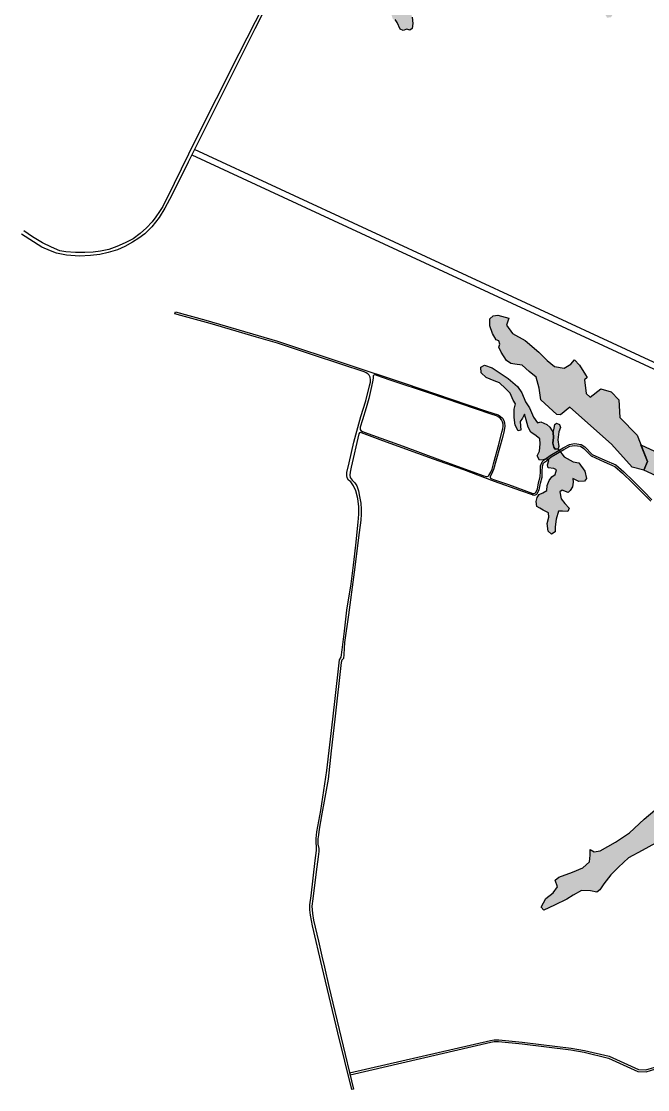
# Model space of a CAD drawing. Header units: millimetres. Extents: x 2240546 to 2245671, y 376439 to 383894.
# Drawn here: x 2240546 to 2242618, y 377502 to 381036 of the extents above; entities that cross this region are included whole.
import ezdxf

# ---------------------------------------------------------------- set-up
doc = ezdxf.new("R2010")
doc.units = ezdxf.units.MM
doc.layers.add('благоустройство_внутридворовые_дороги', color=7, linetype='Continuous', true_color=0x000000)
doc.layers.add('благоустройство_зеленые насаждения', color=7, linetype='Continuous', true_color=0x000000)
doc.layers.add('благоустройство_штриховка_зеленые насаждения', color=90, linetype='Continuous', transparency=0.5)

msp = doc.modelspace()

# ---------------------------------------------------------------- hatches: boundary and pattern name
at = {"layer": 'благоустройство_штриховка_зеленые насаждения'}
h = msp.add_hatch(color=256, dxfattribs=at)
h.dxf.hatch_style = 1
h.paths.add_polyline_path([(2241512.5, 381349.2), (2241541.3, 381339.8), (2241566.4, 381339.7), (2241579, 381350.2), (2241587.7, 381371.5), (2241595.6, 381390.9), (2241597.1, 381408.3), (2241598.2, 381420.5), (2241603.6, 381427.5), (2241610.4, 381429.6), (2241621, 381435.3), (2241631.5, 381441.6), (2241643, 381449.7), (2241656.7, 381452.7), (2241669.1, 381445.3), (2241672, 381453.6), (2241667.6, 381462.1), (2241667.4, 381471.1), (2241677.2, 381482.1), (2241684.2, 381495.9), (2241691.1, 381508.9), (2241699, 381513.3), (2241705.9, 381520.5), (2241711.8, 381524), (2241720.1, 381520.7), (2241718.8, 381510), (2241711.6, 381478.5), (2241700.5, 381437.8), (2241696.4, 381422.7), (2241689.2, 381408.2), (2241685.7, 381395.8), (2241687.7, 381384.2), (2241694.2, 381376.4), (2241711.4, 381374.7), (2241728.1, 381374.9), (2241746.9, 381383.4), (2241754.3, 381393.6), (2241760.3, 381409.5), (2241768.8, 381424.7), (2241782.5, 381437.1), (2241798.7, 381446.5), (2241816.6, 381458.7), (2241832.5, 381463.4), (2241850.1, 381465.7), (2241858.2, 381470.2), (2241857.3, 381480), (2241850.8, 381490.9), (2241844.1, 381500), (2241845.6, 381512.4), (2241843.8, 381521.4), (2241836.4, 381532.5), (2241825.3, 381552.7), (2241821.2, 381560.1), (2241822.3, 381571.5), (2241827.1, 381580), (2241831.5, 381587.4), (2241838.5, 381589.8), (2241845.7, 381585.4), (2241850.1, 381587.4), (2241858.6, 381586.1), (2241870.1, 381576.5), (2241874.9, 381562.5), (2241882.4, 381546.4), (2241886.3, 381529.3), (2241887, 381512.8), (2241886.5, 381503.6), (2241892, 381492.7), (2241907.7, 381487), (2241921.2, 381478.5), (2241931.1, 381468.7), (2241939.7, 381457.4), (2241954.1, 381458.7), (2241974.2, 381453.3), (2241986.6, 381447.8), (2242003.5, 381447.8), (2242015.9, 381452.6), (2242029.7, 381453.5), (2242040.1, 381447.4), (2242051.3, 381447.4), (2242060.7, 381443.7), (2242070.1, 381437.1), (2242087.2, 381431.7), (2242109.2, 381439.8), (2242114.5, 381453.1), (2242129.3, 381468.6), (2242144.2, 381477.7), (2242157.6, 381485.6), (2242162.6, 381494.4), (2242165.7, 381507.2), (2242169.4, 381517.9), (2242177, 381527.1), (2242186.4, 381526.5), (2242197.6, 381517.3), (2242206.9, 381505.7), (2242205.4, 381485.9), (2242199.7, 381459.9), (2242200, 381441.3), (2242199.1, 381430.8), (2242207, 381420.5), (2242219.4, 381418.3), (2242231.2, 381426.8), (2242235.8, 381435.3), (2242247.1, 381439.5), (2242254.4, 381429.2), (2242263.5, 381422.5), (2242274.9, 381417.9), (2242281.4, 381408.3), (2242279.2, 381399.8), (2242266.6, 381394.5), (2242245.8, 381386.1), (2242236.9, 381367.1), (2242248.6, 381336.4), (2242292.2, 381302.9), (2242330.1, 381297.3), (2242353.2, 381279.3), (2242378.3, 381274.9), (2242408.5, 381260.9), (2242428, 381241.4), (2242442, 381218.5), (2242466, 381211.8), (2242480, 381190), (2242491.1, 381166), (2242510.1, 381136.4), (2242527, 381115), (2242548.8, 381106.6), (2242568.9, 381090.4), (2242573.9, 381077), (2242563.8, 381065.3), (2242547.6, 381068.1), (2242531.4, 381079.3), (2242520.3, 381084.3), (2242510.8, 381079.3), (2242506.9, 381065.9), (2242495.7, 381049.1), (2242482.9, 381048.6), (2242475, 381063.1), (2242473.4, 381077.6), (2242481.2, 381099.9), (2242481.2, 381114.4), (2242469.5, 381132.9), (2242461.1, 381153), (2242451.6, 381165.2), (2242432, 381183.1), (2242414.2, 381200.4), (2242397.4, 381212.1), (2242376.2, 381216.6), (2242355.5, 381225), (2242340.5, 381228.9), (2242312.5, 381230), (2242297.5, 381236.7), (2242284.1, 381246.2), (2242270.1, 381260.1), (2242257.8, 381275.2), (2242238.3, 381292), (2242221.5, 381304.8), (2242208.5, 381310), (2242185, 381313.3), (2242157.7, 381322.3), (2242134.2, 381327.8), (2242116.4, 381331.7), (2242101.8, 381325.6), (2242097.4, 381315.6), (2242094, 381302.2), (2242100.7, 381282.1), (2242108.5, 381268.1), (2242113.6, 381243), (2242119.1, 381226.2), (2242133.1, 381208.9), (2242138.7, 381191.1), (2242120.8, 381186), (2242101.8, 381192.7), (2242086.2, 381215.6), (2242061.6, 381240.7), (2242041, 381260.3), (2242026.4, 381264.2), (2242013.4, 381265.3), (2241976, 381277.6), (2241957, 381303.9), (2241943.6, 381320.6), (2241912.3, 381332.9), (2241893.9, 381342.4), (2241869.9, 381353.6), (2241854.2, 381354.7), (2241840.3, 381346.3), (2241835.3, 381322.3), (2241823.5, 381299.4), (2241810.1, 381288.2), (2241792.8, 381279.3), (2241783.8, 381260.8), (2241776, 381239.6), (2241768.7, 381228.9), (2241768.2, 381214.4), (2241773.8, 381203.3), (2241769.9, 381189.3), (2241768.2, 381172.6), (2241775.4, 381158.6), (2241790.5, 381142.4), (2241800.6, 381127.3), (2241805, 381107.8), (2241811.7, 381088.8), (2241821.2, 381078.8), (2241833.5, 381070.4), (2241838, 381050.3), (2241841.3, 381028.5), (2241839.1, 381012.3), (2241831.3, 381007.3), (2241821.2, 381010.7), (2241808.4, 381006.2), (2241798.9, 381010.7), (2241789.4, 381031.9), (2241782.7, 381042.5), (2241774.9, 381043), (2241771, 381054.8), (2241764.8, 381072.1), (2241758.1, 381082.1), (2241749.8, 381100), (2241745.3, 381105.6), (2241729.6, 381124.5), (2241718.4, 381138.5), (2241712.3, 381149.1), (2241713.4, 381160.8), (2241707.8, 381170.9), (2241697.2, 381175.9), (2241686, 381190.4), (2241674.3, 381204.4), (2241663.7, 381211.6), (2241655.7, 381216.7), (2241637.8, 381216.7), (2241613.2, 381213.3), (2241600.4, 381204.4), (2241584.2, 381203.3), (2241564.1, 381199.4), (2241545.7, 381207.7), (2241528.9, 381219.5), (2241506, 381224.5), (2241494.3, 381231.8), (2241478.7, 381238.5), (2241461.3, 381240.1), (2241459.6, 381269.2), (2241475.3, 381287.6), (2241487, 381305), (2241496.5, 381330.1), (2241503.8, 381340.7)])
h = msp.add_hatch(color=256, dxfattribs=at)
h.dxf.hatch_style = 1
h.paths.add_polyline_path([(2242122, 380064), (2242158.1, 380053.9), (2242151.1, 380031), (2242170.9, 380003.4), (2242212.6, 379980.1), (2242257.8, 379941.9), (2242285.4, 379913.6), (2242309.5, 379893.8), (2242341.3, 379888.2), (2242363.9, 379901.6), (2242375.9, 379916.4), (2242392.2, 379898.8), (2242412, 379866.2), (2242417, 379857.4), (2242409.2, 379850.3), (2242414.6, 379805.1), (2242427.5, 379792.2), (2242462.9, 379820.2), (2242497.3, 379810.5), (2242522, 379783.7), (2242525.2, 379725.6), (2242583.3, 379666.5), (2242616.6, 379579.5), (2242604.8, 379551.6), (2242566.1, 379561.2), (2242498.4, 379637.5), (2242359.8, 379760), (2242329.4, 379734.3), (2242316.9, 379735.7), (2242263.9, 379783.7), (2242258.6, 379822.9), (2242248.7, 379859.2), (2242226, 379877.9), (2242202, 379898.8), (2242178.3, 379902), (2242165.4, 379903.7), (2242150.7, 379914), (2242133.3, 379941.1), (2242125.7, 379958.5), (2242128.8, 379968.3), (2242125.7, 379979), (2242116.8, 379982.1), (2242104.4, 380003.4), (2242095.5, 380028.8), (2242095.5, 380052), (2242106.1, 380061.8)])
h = msp.add_hatch(color=256, dxfattribs=at)
h.dxf.hatch_style = 1
h.paths.add_polyline_path([(2242315.6, 379706.8), (2242326.2, 379701.7), (2242328.8, 379691.8), (2242324.1, 379677.9), (2242320.5, 379651), (2242323.9, 379629.8), (2242321.6, 379621.2), (2242312, 379620.4), (2242306.8, 379626.7), (2242304.2, 379640.4), (2242306.3, 379659.2), (2242304.5, 379675.5), (2242307.8, 379689.8), (2242310.9, 379702.2)], flags=17)
h.paths.add_polyline_path([(2242323, 379619.6), (2242341.7, 379595.6), (2242371, 379578.3), (2242390.3, 379575.7), (2242410.3, 379547.7), (2242415.6, 379523.1), (2242409, 379514.4), (2242389.7, 379513.1), (2242370.3, 379523.1), (2242371.7, 379511.1), (2242369, 379496.4), (2242361.7, 379483.8), (2242355, 379477.8), (2242335, 379485.1), (2242327, 379479.8), (2242331.7, 379456.5), (2242343.7, 379440.5), (2242358.3, 379425.8), (2242353, 379414.5), (2242336.4, 379415.8), (2242323, 379415.8), (2242314.4, 379388.5), (2242311.1, 379363.2), (2242311.1, 379346.6), (2242299.1, 379339.9), (2242288.4, 379349.2), (2242285.1, 379374.6), (2242291.1, 379395.2), (2242289.7, 379409.8), (2242272.4, 379418.5), (2242261.1, 379425.2), (2242251.1, 379431.2), (2242249.1, 379447.8), (2242251.8, 379460.5), (2242258.4, 379471.1), (2242270.4, 379475.8), (2242284.4, 379484.4), (2242285.7, 379500.4), (2242291.7, 379517.1), (2242300.4, 379529.1), (2242311.7, 379536.4), (2242315.7, 379552.4), (2242307.1, 379556.4), (2242288.4, 379558.4), (2242286.4, 379568.3), (2242290.4, 379583), (2242283.1, 379588.3), (2242272.4, 379585), (2242259.8, 379583.7), (2242252.4, 379598.3), (2242259.8, 379613.6), (2242261.8, 379638.3), (2242261.1, 379654.9), (2242248.4, 379664.9), (2242231.1, 379676.9), (2242221.8, 379693.5), (2242215.8, 379717.5), (2242209.8, 379736.3), (2242203.1, 379723.7), (2242195.8, 379711.7), (2242197.8, 379683.7), (2242189.1, 379681.1), (2242179.1, 379700.4), (2242175.8, 379725.7), (2242176.5, 379753), (2242180.5, 379770.3), (2242172.5, 379783), (2242163.1, 379806.3), (2242147.2, 379820.9), (2242127.8, 379839.6), (2242109.9, 379846.9), (2242083.9, 379858.2), (2242066.6, 379873.5), (2242065.2, 379891.5), (2242077.9, 379898.8), (2242103.2, 379890.2), (2242136.5, 379867.5), (2242155.8, 379854.2), (2242187.1, 379827.6), (2242201.1, 379806.9), (2242213.1, 379777.6), (2242227.1, 379757), (2242239.7, 379727), (2242253.1, 379707.7), (2242264.4, 379711), (2242284.4, 379701.7), (2242293.7, 379693.7), (2242304.5, 379675.5), (2242306.3, 379659.2), (2242304.2, 379640.4), (2242306.8, 379626.7), (2242312, 379620.4), (2242321.6, 379621.2)])
h = msp.add_hatch(color=256, dxfattribs=at)
h.dxf.hatch_style = 1
h.paths.add_polyline_path([(2242595.2, 379635.4), (2242843.2, 379520.6), (2242836.6, 379507.5), (2242809.5, 379466), (2242803.8, 379459.4), (2242604.8, 379551.6), (2242616.6, 379579.5)])
h.paths.add_polyline_path([(2242848.6, 379518), (2242858.3, 379513.6), (2242839.5, 379470.7), (2242825.2, 379449.5), (2242809.5, 379456.8), (2242814.3, 379462.4), (2242841.8, 379504.5)])
h = msp.add_hatch(color=256, dxfattribs=at)
h.dxf.hatch_style = 1
h.paths.add_polyline_path([(2242887.2, 378771.1), (2242898.6, 378749.6), (2242900.3, 378723.5), (2242912.3, 378699.1), (2242901.2, 378677.9), (2242890.7, 378656.4), (2242880.8, 378634.6), (2242871.4, 378612.6), (2242862.6, 378590.3), (2242854.4, 378567.9), (2242846.8, 378545.2), (2242854.3, 378521.9), (2242860.8, 378487.3), (2242862.3, 378437.8), (2242909.5, 378428.4), (2242906.1, 378410.9), (2242902.2, 378387.2), (2242899.1, 378363.4), (2242896.7, 378339.5), (2242873.1, 378323.2), (2242868.4, 378285.5), (2242865.5, 378261.2), (2242858.8, 378257.4), (2242856.7, 378250.2), (2242860.9, 378237.4), (2242869.8, 378212.4), (2242877.8, 378193.2), (2242877.8, 378175.3), (2242879.9, 378136.4), (2242878.3, 378111.7), (2242881.5, 378088.7), (2242896.2, 378074.8), (2242902.6, 378059.9), (2242910.1, 378043.6), (2242929.6, 378014.9), (2242932.5, 377998.4), (2242926.7, 377988.2), (2242925.3, 377976), (2242942.1, 377965.3), (2242947.7, 377951.1), (2242953.6, 377936.7), (2242950.4, 377927.7), (2242958.4, 377909.2), (2242960.9, 377894.4), (2242963.8, 377868.8), (2242956.3, 377850.3), (2242948, 377831.1), (2242941.4, 377819.6), (2242933.1, 377814.3), (2242930.7, 377803.1), (2242929.1, 377794.5), (2242920, 377791.1), (2242911.7, 377795.6), (2242910.4, 377806.6), (2242910.9, 377824.4), (2242917.9, 377845.5), (2242927.5, 377863.9), (2242931.8, 377873), (2242932, 377892.5), (2242925.4, 377926.4), (2242904.9, 377949.7), (2242882.3, 377988.1), (2242865.1, 378042.2), (2242850.1, 378092.2), (2242848.7, 378120.3), (2242854.2, 378162.8), (2242854.8, 378186.3), (2242830.2, 378219.9), (2242835, 378278.8), (2242844.6, 378317.9), (2242837.7, 378350.1), (2242830.1, 378370.2), (2242819.8, 378434.1), (2242826, 378473.3), (2242812.3, 378517.9), (2242817.8, 378579.1), (2242840.5, 378598.4), (2242859, 378614.2), (2242865.2, 378641.9), (2242861.1, 378707.9), (2242872.1, 378751.2), (2242881.7, 378771.8)])
h.paths.add_polyline_path([(2242786.5, 378745.1), (2242807.4, 378715.4), (2242777.6, 378638.1), (2242777.6, 378591.8), (2242780.9, 378520.1), (2242800.8, 378461.7), (2242790.9, 378424.2), (2242764.4, 378398.8), (2242753.4, 378352.5), (2242768.8, 378296.2), (2242792, 378259.8), (2242801.9, 378235.5), (2242790.9, 378233.5), (2242771.6, 378227.3), (2242758.4, 378212.7), (2242772.9, 378154.6), (2242781.3, 378122.7), (2242817.2, 378036.9), (2242835.3, 377999.2), (2242839.4, 377981.9), (2242826.3, 377956.3), (2242851.9, 377926.5), (2242869.2, 377901.6), (2242873.4, 377881.5), (2242863.7, 377861.5), (2242851.9, 377855.9), (2242841.5, 377871.8), (2242834.6, 377862.8), (2242816.6, 377867.7), (2242815.9, 377887.8), (2242815.9, 377905.1), (2242806.9, 377912.7), (2242792.4, 377906.4), (2242765.4, 377909.2), (2242749.4, 377914.7), (2242759.8, 377926.5), (2242784.1, 377932.1), (2242811.1, 377950.7), (2242813.1, 377969.4), (2242804.8, 377979.1), (2242787.5, 378008.2), (2242779.2, 378035.2), (2242772.3, 378071.9), (2242757.8, 378135.5), (2242750.8, 378157.3), (2242746.7, 378195.4), (2242743.9, 378234.1), (2242757, 378248.7), (2242761.2, 378275), (2242750.1, 378293.7), (2242748.7, 378320.7), (2242740.4, 378347), (2242737, 378362.2), (2242721, 378359.4), (2242695.4, 378344.2), (2242666.4, 378329.7), (2242643.3, 378316.5), (2242599, 378292.3), (2242554, 378268.1), (2242520.8, 378237.6), (2242495.9, 378212), (2242472.8, 378182.8), (2242459.7, 378162.7), (2242449.3, 378155.1), (2242428.5, 378159.2), (2242398.8, 378160.6), (2242371.1, 378145.4), (2242350.3, 378131.6), (2242309.3, 378112.2), (2242274, 378095.6), (2242265.7, 378105.3), (2242280.9, 378133.6), (2242305.2, 378152.3), (2242319, 378173.1), (2242312.1, 378194.5), (2242323.9, 378204.9), (2242368.9, 378220.8), (2242402.8, 378235.4), (2242425.6, 378255.4), (2242427.7, 378276.9), (2242427.7, 378295.6), (2242440.2, 378288.9), (2242461, 378291.7), (2242511.5, 378320.8), (2242557.2, 378351.2), (2242605.7, 378396.2), (2242641.7, 378426.7), (2242661.8, 378449.5), (2242691.7, 378470.6), (2242682.7, 378483.1), (2242661.3, 378496.2), (2242672.4, 378523.2), (2242709, 378532.2), (2242729.1, 378562.7), (2242733.3, 378597.9), (2242728.4, 378613.2), (2242729.1, 378623.6), (2242743, 378666.5), (2242763.7, 378705.9), (2242775.5, 378731.5)])

# ---------------------------------------------------------------- linework, layer by layer
at = {"layer": 'благоустройство_внутридворовые_дороги'}
for points in [[(2241422.4, 381218.6), (2241318.6, 381011.1), (2241214.3, 380804.5), (2241097.7, 380570.3), (2241043.3, 380460.9), (2241020.6, 380418.4), (2241001.9, 380387.3), (2240977.7, 380356.2), (2240953.9, 380332.9), (2240934.1, 380318.6), (2240912.9, 380305.7), (2240887.7, 380291.4), (2240863.4, 380280.5), (2240832.8, 380271.1), (2240805.7, 380264.7), (2240774, 380261.2), (2240737.9, 380259.7), (2240695, 380262.7), (2240662.3, 380269.1), (2240642.6, 380276.5), (2240613.9, 380289.3), (2240545.7, 380332.3)], [(2241345.2, 381086.8), (2241264.9, 380928.4), (2241190.6, 380779.5), (2241122, 380644), (2241051.4, 380500.1), (2241013.2, 380423), (2241003, 380406.9), (2240991.1, 380389.5), (2240978.2, 380372.6), (2240959.8, 380353.3), (2240938.3, 380334), (2240915.1, 380317), (2240888.8, 380303.2), (2240861.2, 380290.7), (2240834.9, 380281.5), (2240807.2, 380275.5), (2240783.5, 380272.9), (2240755.8, 380271.1), (2240724.6, 380271.1), (2240692.8, 380273.4), (2240672.9, 380277.1), (2240644.9, 380288.9), (2240615.9, 380303.7), (2240582.8, 380323.6), (2240553.6, 380342.5)], [(2243118.1, 379685.8), (2241118.4, 380611.8), (2241109.5, 380593.9), (2243196.3, 379627.5)], [(2242238.1, 379473.6), (2242242.6, 379474.4), (2242246.9, 379476.6), (2242253.3, 379488.1), (2242256.9, 379509.2), (2242262.5, 379528.9), (2242262.7, 379546.4), (2242263.3, 379565), (2242268.3, 379579), (2242278.8, 379587.1), (2242295.4, 379600.2), (2242337.6, 379624.7), (2242358.6, 379635.8), (2242375.7, 379639.2), (2242397.2, 379636.5), (2242410.3, 379628), (2242434, 379603.2), (2242476, 379584.4), (2242511.8, 379568.5), (2242538.5, 379545.6), (2242570.7, 379514.6), (2242605.3, 379480.1), (2242631.9, 379452.8)], [(2242236.3, 379469), (2242244.5, 379468.6), (2242251.2, 379472.1), (2242259, 379486.1), (2242262.8, 379507.9), (2242268.5, 379528.1), (2242268.7, 379546.3), (2242269.3, 379563.9), (2242273.4, 379575.3), (2242282.5, 379582.4), (2242298.8, 379595.2), (2242340.5, 379619.4), (2242360.6, 379630.1), (2242376, 379633.2), (2242395.1, 379630.7), (2242406.5, 379623.3), (2242430.5, 379598.2), (2242473.6, 379578.9), (2242508.6, 379563.3), (2242534.5, 379541.2), (2242566.5, 379510.4), (2242601, 379475.9), (2242627.8, 379448.3)], [(2241631.7, 377556.7), (2242097.2, 377664.5), (2242109.5, 377666.6), (2242125, 377666.8), (2242202.8, 377658.5), (2242364.6, 377639), (2242408.7, 377631), (2242489.9, 377611.9), (2242587, 377567.8), (2242611.8, 377566.9), (2242656.9, 377580.8), (2242968, 377779.1)], [(2241633.1, 377550.8), (2242098.4, 377658.7), (2242110, 377660.6), (2242124.7, 377660.8), (2242202.1, 377652.6), (2242363.7, 377633.1), (2242407.5, 377625.2), (2242488, 377606.2), (2242585.6, 377561.9), (2242612.5, 377560.9), (2242659.4, 377575.3), (2242974.3, 377776.5)]]:
    msp.add_lwpolyline(points, dxfattribs=at)
for points in [[(2241055.9, 380075), (2241156.5, 380047.6), (2241392.8, 379978.2), (2241619.2, 379903.2), (2241811.6, 379839.3), (2242022.4, 379767.7), (2242084.5, 379746.6), (2242122.5, 379733.9), (2242130.5, 379729.1), (2242136.9, 379722.8), (2242141.4, 379715.5), (2242144.2, 379707.9), (2242145.6, 379696.6), (2242143.3, 379682.7), (2242136.9, 379659.1), (2242107.9, 379553), (2242101.1, 379538.4), (2242096.2, 379530.5), (2242096.2, 379528.2), (2242097.7, 379525.2), (2242101.7, 379522.7), (2242107.2, 379520.2), (2242156.9, 379503.5), (2242238.1, 379473.6), (2242236.3, 379469), (2242198.3, 379483.3), (2242110.8, 379513.7), (2242009.2, 379552), (2241909.5, 379587.6), (2241741.7, 379648.5), (2241670.7, 379674.5), (2241666, 379675.5), (2241663.8, 379674.6), (2241662.2, 379671), (2241636.3, 379561), (2241633, 379544.3), (2241631.9, 379534.7), (2241633.2, 379527), (2241640.2, 379518), (2241648.5, 379509.6), (2241655.4, 379499.6), (2241660.8, 379482.6), (2241664.6, 379463.8), (2241668.4, 379441.6), (2241670, 379422.3), (2241670, 379405.6), (2241668.4, 379385.8), (2241662.8, 379345), (2241646.4, 379213.4), (2241627.4, 379072.6), (2241615.1, 378980.7), (2241612.5, 378940.8), (2241611.7, 378928), (2241606.2, 378922.5), (2241603.8, 378914.5), (2241582.5, 378727.6), (2241570.7, 378622.5), (2241560.2, 378528.6), (2241549.5, 378467.7), (2241540.2, 378414.2), (2241531.2, 378363), (2241528.8, 378344.7), (2241527, 378330.9), (2241527, 378313.8), (2241529.3, 378299.6), (2241529.3, 378289.2), (2241527.3, 378272.1), (2241523.1, 378238.2), (2241516.6, 378187.3), (2241510.3, 378133.2), (2241506.9, 378108.7), (2241508.7, 378084.2), (2241512.6, 378062.2), (2241529, 377992.8), (2241540, 377943), (2241548.8, 377906.8), (2241563.4, 377843.1), (2241644.5, 377502.7), (2241639.3, 377501.6), (2241592.4, 377689.1), (2241540.3, 377907.1), (2241509, 378043.7), (2241502.5, 378079), (2241500, 378096.6), (2241500, 378113.2), (2241504.1, 378143.3), (2241518, 378259.4), (2241521.9, 378293.3), (2241522.2, 378306.1), (2241521.2, 378318.6), (2241520.5, 378332.6), (2241522.9, 378354), (2241536.5, 378424.7), (2241556.4, 378557.9), (2241576, 378727), (2241594.4, 378893.6), (2241598.6, 378923.3), (2241603.9, 378931.9), (2241606.7, 378956.8), (2241614.3, 379018.1), (2241622.3, 379088.1), (2241636.6, 379175), (2241644.3, 379237.2), (2241652.3, 379303.4), (2241660.4, 379378.9), (2241662.5, 379406.1), (2241662.2, 379429.5), (2241659.1, 379457), (2241652.4, 379483.3), (2241644.6, 379499.7), (2241635.6, 379512.5), (2241627.6, 379518.4), (2241623.8, 379526.2), (2241622.3, 379533.7), (2241622.8, 379543.9), (2241629.9, 379575.3), (2241645.5, 379643.4), (2241668.4, 379728.2), (2241685.8, 379780.3), (2241697.7, 379829.8), (2241700.5, 379841.9), (2241700.5, 379850), (2241699.5, 379858.7), (2241696.8, 379865.2), (2241691.9, 379869.7), (2241686.9, 379873.5), (2241679.6, 379876.9), (2241606.1, 379900.3), (2241505.4, 379933.9), (2241393.5, 379970.9), (2241323.1, 379990.9), (2241170, 380036), (2241073.1, 380062.9), (2241053.8, 380068.5)], [(2241716.1, 379866.9), (2241713.7, 379866.6), (2241711.2, 379865.1), (2241709.9, 379862.8), (2241709, 379855.7), (2241707.3, 379843.4), (2241704, 379827.9), (2241694.9, 379788.1), (2241686.3, 379757.1), (2241674.1, 379717.7), (2241666.7, 379693.6), (2241666.4, 379685.6), (2241668.7, 379682.3), (2241673.7, 379679.5), (2241691.6, 379672.8), (2241808.5, 379630.4), (2241930.1, 379585.4), (2242076, 379532.3), (2242083.1, 379530.5), (2242086.8, 379530.3), (2242089.8, 379531.4), (2242092.6, 379534), (2242098.7, 379544.2), (2242102.8, 379554.6), (2242107.8, 379572.6), (2242126.5, 379640.3), (2242135.4, 379677.4), (2242138, 379688.2), (2242139.6, 379696.7), (2242139.4, 379703.6), (2242137.7, 379711.4), (2242134.5, 379717.9), (2242130.2, 379723.2), (2242124.8, 379727), (2242117.9, 379730.5), (2242100.1, 379736.6), (2241899.7, 379804.3), (2241765.4, 379849.3), (2241721.3, 379864.9)]]:
    msp.add_lwpolyline(points, close=True, dxfattribs=at)
at = {"layer": 'благоустройство_зеленые насаждения'}
for points in [[(2241838, 381050.3), (2241841.3, 381028.5), (2241839.1, 381012.3), (2241831.3, 381007.3), (2241821.2, 381010.7), (2241808.4, 381006.2), (2241798.9, 381010.7), (2241789.4, 381031.9), (2241782.7, 381042.5)], [(2242643.3, 378316.5), (2242599, 378292.3), (2242554, 378268.1), (2242520.8, 378237.6), (2242495.9, 378212), (2242472.8, 378182.8), (2242459.7, 378162.7), (2242449.3, 378155.1), (2242428.5, 378159.2), (2242398.8, 378160.6), (2242371.1, 378145.4), (2242350.3, 378131.6), (2242309.3, 378112.2), (2242274, 378095.6), (2242265.7, 378105.3), (2242280.9, 378133.6), (2242305.2, 378152.3), (2242319, 378173.1), (2242312.1, 378194.5), (2242323.9, 378204.9), (2242368.9, 378220.8), (2242402.8, 378235.4), (2242425.6, 378255.4), (2242427.7, 378276.9), (2242427.7, 378295.6), (2242440.2, 378288.9), (2242461, 378291.7), (2242511.5, 378320.8), (2242557.2, 378351.2), (2242605.7, 378396.2), (2242641.7, 378426.7)]]:
    msp.add_lwpolyline(points, dxfattribs=at)
for points in [[(2242122, 380064), (2242158.1, 380053.9), (2242151.1, 380031), (2242170.9, 380003.4), (2242212.6, 379980.1), (2242257.8, 379941.9), (2242285.4, 379913.6), (2242309.5, 379893.8), (2242341.3, 379888.2), (2242363.9, 379901.6), (2242375.9, 379916.4), (2242392.2, 379898.8), (2242412, 379866.2), (2242417, 379857.4), (2242409.2, 379850.3), (2242414.6, 379805.1), (2242427.5, 379792.2), (2242462.9, 379820.2), (2242497.3, 379810.5), (2242522, 379783.7), (2242525.2, 379725.6), (2242583.3, 379666.5), (2242616.6, 379579.5), (2242604.8, 379551.6), (2242566.1, 379561.2), (2242498.4, 379637.5), (2242359.8, 379760), (2242329.4, 379734.3), (2242316.9, 379735.7), (2242263.9, 379783.7), (2242258.6, 379822.9), (2242248.7, 379859.2), (2242226, 379877.9), (2242202, 379898.8), (2242178.3, 379902), (2242165.4, 379903.7), (2242150.7, 379914), (2242133.3, 379941.1), (2242125.7, 379958.5), (2242128.8, 379968.3), (2242125.7, 379979), (2242116.8, 379982.1), (2242104.4, 380003.4), (2242095.5, 380028.8), (2242095.5, 380052), (2242106.1, 380061.8)], [(2242323, 379619.6), (2242341.7, 379595.6), (2242371, 379578.3), (2242390.3, 379575.7), (2242410.3, 379547.7), (2242415.6, 379523.1), (2242409, 379514.4), (2242389.7, 379513.1), (2242370.3, 379523.1), (2242371.7, 379511.1), (2242369, 379496.4), (2242361.7, 379483.8), (2242355, 379477.8), (2242335, 379485.1), (2242327, 379479.8), (2242331.7, 379456.5), (2242343.7, 379440.5), (2242358.3, 379425.8), (2242353, 379414.5), (2242336.4, 379415.8), (2242323, 379415.8), (2242314.4, 379388.5), (2242311.1, 379363.2), (2242311.1, 379346.6), (2242299.1, 379339.9), (2242288.4, 379349.2), (2242285.1, 379374.6), (2242291.1, 379395.2), (2242289.7, 379409.8), (2242272.4, 379418.5), (2242261.1, 379425.2), (2242251.1, 379431.2), (2242249.1, 379447.8), (2242251.8, 379460.5), (2242258.4, 379471.1), (2242270.4, 379475.8), (2242284.4, 379484.4), (2242285.7, 379500.4), (2242291.7, 379517.1), (2242300.4, 379529.1), (2242311.7, 379536.4), (2242315.7, 379552.4), (2242307.1, 379556.4), (2242288.4, 379558.4), (2242286.4, 379568.3), (2242290.4, 379583), (2242283.1, 379588.3), (2242272.4, 379585), (2242259.8, 379583.7), (2242252.4, 379598.3), (2242259.8, 379613.6), (2242261.8, 379638.3), (2242261.1, 379654.9), (2242248.4, 379664.9), (2242231.1, 379676.9), (2242221.8, 379693.5), (2242215.8, 379717.5), (2242209.8, 379736.3), (2242203.1, 379723.7), (2242195.8, 379711.7), (2242197.8, 379683.7), (2242189.1, 379681.1), (2242179.1, 379700.4), (2242175.8, 379725.7), (2242176.5, 379753), (2242180.5, 379770.3), (2242172.5, 379783), (2242163.1, 379806.3), (2242147.2, 379820.9), (2242127.8, 379839.6), (2242109.9, 379846.9), (2242083.9, 379858.2), (2242066.6, 379873.5), (2242065.2, 379891.5), (2242077.9, 379898.8), (2242103.2, 379890.2), (2242136.5, 379867.5), (2242155.8, 379854.2), (2242187.1, 379827.6), (2242201.1, 379806.9), (2242213.1, 379777.6), (2242227.1, 379757), (2242239.7, 379727), (2242253.1, 379707.7), (2242264.4, 379711), (2242284.4, 379701.7), (2242293.7, 379693.7), (2242304.5, 379675.5), (2242306.3, 379659.2), (2242304.2, 379640.4), (2242306.8, 379626.7), (2242312, 379620.4), (2242321.6, 379621.2)], [(2242315.6, 379706.8), (2242326.2, 379701.7), (2242328.8, 379691.8), (2242324.1, 379677.9), (2242320.5, 379651), (2242323.9, 379629.8), (2242321.6, 379621.2), (2242312, 379620.4), (2242306.8, 379626.7), (2242304.2, 379640.4), (2242306.3, 379659.2), (2242304.5, 379675.5), (2242307.8, 379689.8), (2242310.9, 379702.2)], [(2242595.2, 379635.4), (2242843.2, 379520.6), (2242836.6, 379507.5), (2242809.5, 379466), (2242803.8, 379459.4), (2242604.8, 379551.6), (2242616.6, 379579.5)]]:
    msp.add_lwpolyline(points, close=True, dxfattribs=at)

doc.saveas('drawing.dxf')
